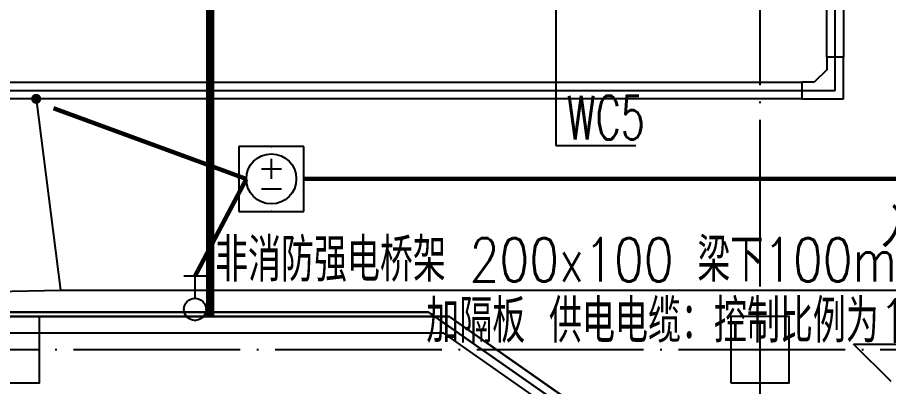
# Model space of a CAD drawing. Extents: x -233336 to 840473, y -28113 to 330904.
# Drawn here: x 95487 to 105943, y 7257 to 11690 of the extents above; entities that cross this region are included whole.
import ezdxf
from ezdxf.enums import TextEntityAlignment as Align
from ezdxf.xclip import XClip

# ---------------------------------------------------------------- set-up
doc = ezdxf.new("R2010")
doc.units = 0
doc.header["$LTSCALE"] = 1000
doc.header["$XCLIPFRAME"] = 2
for name, pattern in [('104-14# 核心筒$0$DOTE', [2.4200000000000004, 2, -0.2, 0.02, -0.2]), ('DASH', [0.35, 0.25, -0.1]), ('X-104 14#平面$0$DASH', [0.35, 0.25, -0.1])]:
    doc.linetypes.add(name, pattern=pattern)
doc.layers.get('0').update_dxf_attribs({"linetype": 'CONTINUOUS'})
doc.layers.get('Defpoints').update_dxf_attribs({"linetype": 'CONTINUOUS'})
for name, color, linetype in [('104-14# 核心筒$0$A_AXIS-轴线', 8, '104-14# 核心筒$0$DOTE'), ('104-14# 核心筒$0$A_STR-砼柱', 8, 'CONTINUOUS'), ('CABLETRAY', 130, 'CONTINUOUS'), ('CABLETRAY_DOTE', 160, 'CONTINUOUS'), ('DIM-插座', 80, 'CONTINUOUS'), ('EQUIP-动力', 80, 'CONTINUOUS'), ('EQUIP-照明', 80, 'CONTINUOUS'), ('WIRE-动力控制', 160, 'DASH'), ('WIRE-插座', 160, 'CONTINUOUS'), ('X-104 14#平面$0$01-标注_标高', 8, 'CONTINUOUS'), ('X-104 14#平面$0$02-TEXT_房间', 9, 'CONTINUOUS'), ('X-104 14#平面$0$A_STR-砌块墙', 7, 'CONTINUOUS'), ('X-104 14#平面$0$挡烟垂壁', 5, 'CONTINUOUS')]:
    doc.layers.add(name, color=color, linetype=linetype)
doc.layers.add('X-104 14#平面$0$000套内', color=8, linetype='CONTINUOUS', lineweight=30)
doc.styles.add('_TEL_DIM', font='ROMANS2', dxfattribs={"width": 0.8, "height": 3.5, "bigfont": 'HZDF2'})
doc.styles.get("Standard").update_dxf_attribs({"font": 'GBENOR', "bigfont": 'GBCBIG'})
doc.styles.add('X-104 14#平面$0$_TCH_SPACE', font='STXIHEI.TTF', dxfattribs={"width": 0.8, "height": 5})

# ---------------------------------------------------------------- blocks, each defined once
blk = doc.blocks.new('_FZHK')
blk.add_lwpolyline([(-0.5, -0.5), (0.5, -0.5), (0.5, 0.5), (-0.5, 0.5)], close=True)
blk = doc.blocks.new('104-14# 核心筒')
at = {"layer": '104-14# 核心筒$0$A_AXIS-轴线'}
for p, q in [((104400, 54018.37846733601), (104400, -8545.12396972545)), ((-24838.9698462474, 7700), (120259.921909796, 7700))]:
    blk.add_line(p, q, dxfattribs=at)
at = {"layer": '104-14# 核心筒$0$A_STR-砼柱', "xscale": 700, "yscale": 800, "zscale": 800}
for p in [(95399.99999999996, 7700.000000000058), (104400, 7700.000000000058)]:
    blk.add_blockref('_FZHK', p, dxfattribs=at)
blk = doc.blocks.new('X-104 14#平面')
at = {"layer": 'Defpoints', "color": 1}
blk.add_lwpolyline([(116600.2008833421, 11899.99999999416), (107450.0000008998, 11900.00000004436), (107449.9999991002, 21300.00003060645), (102349.9999982009, 21300.00014486356), (102350.0000000002, 18700.00020159483), (104750, 18700.00020159473), (104750, 16300.00000000006), (100150.000000001, 16299.9999999958), (100150.000000001, 14799.99999999591), (104750, 14799.99999999567), (104750, 12300.00000004648), (97418.77665843056, 12300.00000009316), (77552.85146902825, 32183.48183699619), (74724.424344282, 29355.05471225003), (86750.0000000005, 17329.47905653155), (86749.99999999996, 10199.99999999999), (93750, 10199.99999999987), (93749.99999999999, 7899.999999999924), (95049.99999999962, 7899.999999999923), (95049.99999999996, 8100.000000000058), (100667.1916580149, 8100.000000000037), (110242.7258179141, 1395.501851236545), (116600.2008833427, 10475.03981062672)], close=True, dxfattribs=at)
at = {"layer": 'X-104 14#平面$0$000套内'}
blk.add_lwpolyline([(71599.46796052251, -2049.999999999978), (108013.3063528703, -2049.999999999978), (110308.2415219555, 1227.55095403567), (100421.9580706522, 8150.000000000022), (92749.99999999994, 8150.000000000022), (92749.99999999993, 7699.999999999895), (86650.00000000052, 7699.999999999984), (86650.00000000052, 9599.999999996067), (84300.00000000006, 9599.999999996102), (84300, 16599.99999999605), (86650.00000000006, 16599.99999999605), (86649.99999999997, 17288.05770029463), (72211.3460793451, 31726.7116209496), (66883.85118842554, 26890.57629186885), (68400.00000000022, 25220.38418641442), (68400, 6450.00960862083), (71549.99999999997, 6450.009608620831), (71549.99999999997, -2049.999999999979)], dxfattribs=at)
at = {"layer": 'X-104 14#平面$0$01-标注_标高'}
for p, q in [((105972.9506284416, 7316.852143836208), (105522.9506284416, 7766.852143836208)), ((105522.9506284416, 7766.852143836208), (107557.7943784416, 7766.852143836208))]:
    blk.add_line(p, q, dxfattribs=at)
at = {"layer": 'X-104 14#平面$0$A_STR-砌块墙'}
for p, q in [((100667.1916580149, 8100.000000000037), (95049.99999999964, 8100.000000000038)), ((108112.8423347026, 2886.776250397129), (100667.1916580149, 8100.000000000037)), ((100604.1346446137, 7900.00000000002), (95250.0000000001, 7900.00000000002)), ((107998.1311370472, 2722.942978036291), (100604.1346446137, 7900.00000000002))]:
    blk.add_line(p, q, dxfattribs=at)
at = {"layer": 'X-104 14#平面$0$挡烟垂壁', "linetype": 'X-104 14#平面$0$DASH', "ltscale": 2, "const_width": 100}
blk.add_lwpolyline([(97800.00000000001, 8100.000000000038), (97800.00000000001, 12300.00000008242)], dxfattribs=at)
ref = blk.add_blockref('104-14# 核心筒', (0, 0))
XClip(ref).set_block_clipping_path([(-38664.36238214614, -25499.99999999997), (139216.5485069363, 330900)])
at = {"layer": 'X-104 14#平面$0$02-TEXT_房间', "style": 'X-104 14#平面$0$_TCH_SPACE', "width": 0.8}
blk.add_text('入口大堂', height=428.1386462882095, dxfattribs=at).set_placement((105851.3092842107, 8972.29171136448))
blk = doc.blocks.new('$equip$00001344')
for p, q in [((0.6500000000014552, 0.6500000000014552), (-0.6500000000014552, 0.6500000000014552)), ((-0.6500000000014552, 0.6500000000014552), (-0.6500000000014552, -0.6500000000014552)), ((0.6500000000014552, -0.6500000000014552), (0.6500000000014552, 0.6500000000014552)), ((0, 0), (0, 0.4000000000014552)), ((-0.2000000000007276, 0.2000000000007276), (0.2000000000007276, 0.2000000000007276)), ((-0.2000000000007276, -0.2000000000007276), (0.2000000000007276, -0.2000000000007276)), ((-0.6500000000014552, -0.6500000000014552), (0.6500000000014552, -0.6500000000014552))]:
    blk.add_line(p, q)
blk.add_circle((0, 0), 0.5)
for p in [(0, 0.6500000000014552), (-0.6500000000014552, 0), (0.6500000000014552, 0), (0, -0.6500000000014552)]:
    blk.add_point(p)
at = {"flags": 9}
blk.add_attdef('A', (0, 0), '', height=2e-05, dxfattribs=at)
blk = doc.blocks.new('$equip$00002672')
for p, q in [((0.2222222222226264, 0.8888888888905058), (-0.2222222222226264, 0.8888888888905058)), ((0, 0.4444444444452529), (0, 0.8888888888905058))]:
    blk.add_line(p, q)
blk.add_circle((0, 0.2222222222226264), 0.2222222222222)
for p in [(0, 0.8888888888905058), (-0.2222222222226264, 0.2222222222226264), (0.2222222222226264, 0.2222222222226264), (0, 0)]:
    blk.add_point(p)
at = {"color": 7, "style": '_TEL_DIM', "flags": 1}
for tag in ['REMARK', 'A']:
    blk.add_attdef(tag, text='', height=2e-05, dxfattribs=at).set_placement((0, 0), align=Align.MIDDLE_CENTER)

msp = doc.modelspace()

# ---------------------------------------------------------------- linework, layer by layer
at = {"layer": 'CABLETRAY'}
for p, q in [((105200.7280141282, 11212.06758904178), (105200.7280141282, 20463.3054370913)), ((105400.7280141282, 20463.3054370913), (105400.7280141282, 11212.06758904178)), ((105400.7280141282, 11212.06758904178), (105200.7280141282, 11212.06758904178)), ((105400.7280141282, 11212.06758904178), (105200.7280141282, 11212.06758904178)), ((105200.7280141282, 11212.06758904178), (105200.7280141282, 11062.06758904178)), ((105400.7280141282, 10712.06758904178), (105400.7280141282, 11212.06758904178)), ((105200.7280141282, 11062.06758904178), (105050.7280141282, 10912.06758904178)), ((94867.04619312892, 10912.06758904178), (104900.7280141282, 10912.06758904178)), ((104900.7280141282, 10912.06758904178), (104900.7280141282, 10712.06758904178)), ((105050.7280141282, 10912.06758904178), (104900.7280141282, 10912.06758904178)), ((104900.7280141282, 10912.06758904178), (104900.7280141282, 10712.06758904178)), ((104900.7280141282, 10712.06758904178), (94867.04619312892, 10712.06758904178)), ((104900.7280141282, 10712.06758904178), (105400.7280141282, 10712.06758904178))]:
    msp.add_line(p, q, dxfattribs=at)
at = {"layer": 'CABLETRAY_DOTE'}
for p, q in [((105300.7280141282, 11212.06758904178), (105300.7280141282, 20463.3054370913)), ((105300.7280141282, 10812.06758904178), (105300.7280141282, 11212.06758904178)), ((94867.04619312892, 10812.06758904178), (104900.7280141282, 10812.06758904178)), ((104900.7280141282, 10812.06758904178), (105300.7280141282, 10812.06758904178))]:
    msp.add_line(p, q, dxfattribs=at)
at = {"layer": 'DIM-插座', "color": 80}
for p, q in [((95711.8463341631, 10712.06758904178), (96003.59595563961, 8413.137212109054)), ((94517.04619312892, 8387.346866142936), (96003.59595563961, 8413.137212109054)), ((96003.59595563961, 8413.137212109054), (106833.2657103776, 8413.137212109054))]:
    msp.add_line(p, q, dxfattribs=at)
for points in [[(101949.9999999996, 11981.94833054231), (101949.9999999996, 10150.06524738949)], [(101949.9999999996, 10150.06524738949), (102907.6724137927, 10150.06524738949)]]:
    msp.add_lwpolyline(points, dxfattribs=at)
at = {"layer": 'DIM-插座', "color": 80, "const_width": 60}
msp.add_lwpolyline([(95708.06942641136, 10741.82888887621, 1), (95715.62324191484, 10682.30628920735, 1)], format="xyb", close=True, dxfattribs=at)
at = {"layer": 'WIRE-动力控制', "color": 160, "const_width": 52.5}
msp.add_lwpolyline([(97618.22975889593, 8583.333333334329), (98234.49590624037, 9750.000008605064)], dxfattribs=at)
at = {"layer": 'WIRE-插座', "color": 160, "const_width": 52.5}
for points in [[(95919.4589591218, 10599.56758904178), (98234.49590624037, 9750.000008605064)], [(98924.49590624124, 9750.000008605064), (108272.4177742317, 9750.000008605064)]]:
    msp.add_lwpolyline(points, dxfattribs=at)

# ---------------------------------------------------------------- block references
msp.add_blockref('X-104 14#平面', (0, 0))
at = {"layer": 'EQUIP-动力', "color": 80, "xscale": 600, "yscale": 600, "zscale": 600}
msp.add_blockref('$equip$00001344', (98534.49590624037, 9750.000008605064), dxfattribs=at)
at = {"layer": 'EQUIP-照明', "color": 80, "xscale": 600, "yscale": 600, "zscale": 600}
msp.add_blockref('$equip$00002672', (97618.22975889593, 8050.000000000026), dxfattribs=at)

# ---------------------------------------------------------------- texts
at = {"layer": 'DIM-插座', "color": 7, "style": '_TEL_DIM'}
for s, height, width, p in [('WC5', 525, 0.6400000000000001, (102081.2499999996, 10225.06524738949)), ('非消防强电桥架 200x100 梁下100mm安装', 520.8661417322833, 0.8, (97858.73068458341, 8518.137212109054)), ('加隔板 供电电缆：控制比例为1:1', 520.8661417322833, 0.8, (100394.3538178986, 7783.137212109054))]:
    msp.add_text(s, height=height, dxfattribs=dict(at, width=width)).set_placement(p)

doc.saveas('drawing.dxf')
